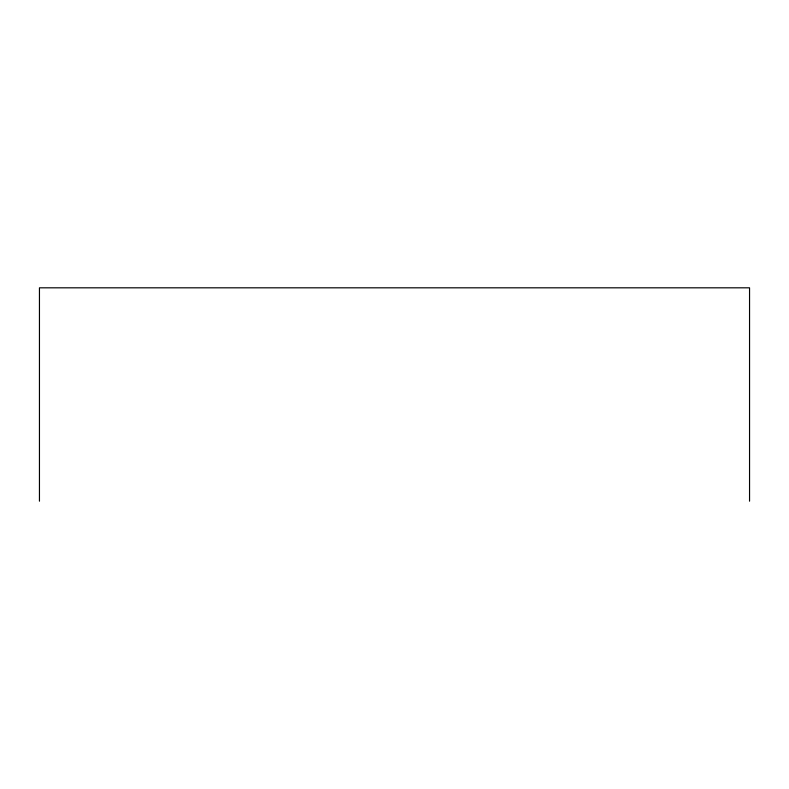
<?xml version="1.0" encoding="UTF-8"?>
<svg xmlns="http://www.w3.org/2000/svg" width="789" height="789" viewBox="0 0 789 789"><rect width="100%" height="100%" fill="white"/><g stroke="black" fill="none" stroke-linecap="round" stroke-linejoin="round"><path stroke-width="1.18" d="M749.55 501.183L749.55 287.817L39.45 287.817L39.45 501.183"/></g></svg>
